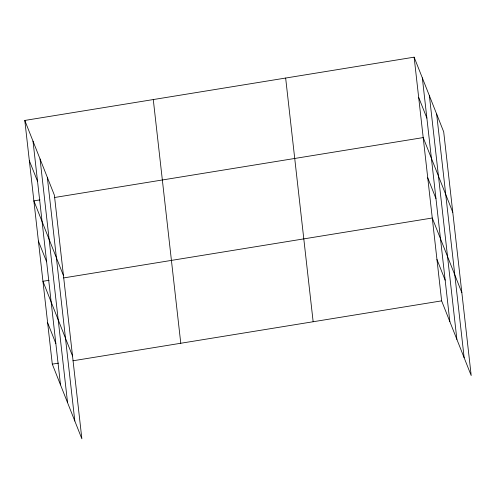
<?xml version="1.0" encoding="UTF-8"?>
<svg xmlns="http://www.w3.org/2000/svg" width="496" height="496" viewBox="0 0 496 496"><rect width="100%" height="100%" fill="white"/><g stroke="black" fill="none" stroke-linecap="round" stroke-linejoin="round"><path stroke-width="0.74" d="M24.8 120.441L54.374 195.139L81.871 438.836L52.297 364.138L24.8 120.441L414.129 57.164L443.703 131.862L471.2 375.559L441.626 300.861L414.129 57.164M39.99 199.869L33.877 200.861L63.445 275.559M54.523 197.507L423.206 137.584L452.78 212.282M49.067 280.29L42.947 281.282L72.521 355.979M63.593 277.927L432.276 218.004L461.85 292.702M52.297 364.138L58.416 363.146M72.943 360.784L441.626 300.861M418.667 97.377L426.876 118.104M427.738 177.797L435.947 198.524M436.951 259.433L445.16 280.166M29.338 160.654L37.547 181.381M38.409 241.075L46.618 261.801M47.622 322.71L55.831 343.443M436.654 114.055L464.151 357.746M429.387 95.703L456.884 339.4M422.338 77.897L449.835 321.594M285.653 78.046L313.15 321.743M153.276 99.56L180.773 343.257M47.325 177.326L74.822 421.023M40.058 158.98L67.555 402.678M33.009 141.174L60.506 384.871"/></g></svg>
